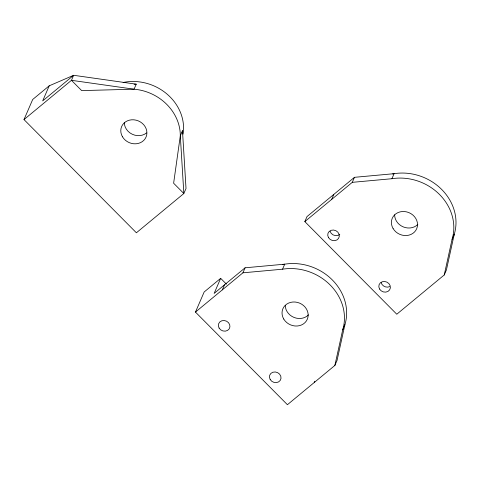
<?xml version="1.0" encoding="UTF-8"?>
<svg xmlns="http://www.w3.org/2000/svg" width="480" height="480" viewBox="0 0 480 480"><rect width="100%" height="100%" fill="white"/><g stroke="black" fill="none" stroke-linecap="round" stroke-linejoin="round"><path stroke-width="0.72" d="M182.154 132.924L182.484 130.746L180.306 135.768L173.628 183.228L183.846 193.524L136.386 232.788L24 119.58L32.7 99.48L49.206 85.824L73.638 75.294L136.248 84.174L134.07 89.196L81.678 90.606L71.46 80.316L73.638 75.294L42.684 100.902L49.206 85.824M334.872 365.442L342.714 329.802L344.886 324.774L337.05 360.42L334.872 365.442L287.412 404.706L195.462 312.084L204.162 291.984L220.668 278.328L226.446 284.154M444.24 274.962L452.082 239.322L454.254 234.294L446.418 269.934L444.24 274.962L396.78 314.226L304.83 221.604L307.002 216.582L354.468 177.318L394.086 173.688L391.914 178.716L352.29 182.34L304.83 221.604M220.668 278.328L214.146 293.406L245.1 267.798L284.724 264.174L282.546 269.196L242.922 272.82L195.462 312.084M222.288 289.89L224.46 284.868M242.922 272.82L245.1 267.798M331.656 199.41L333.828 194.388M352.29 182.34L354.468 177.318M314.238 382.512L314.784 381.258M24 119.58L71.46 80.316L134.07 89.196A47.274 41.892 23.4 0 1 180.306 135.768L183.846 193.524L186.018 188.496L182.484 130.746M134.124 84.246L136.248 84.174M282.546 269.196A50.226 44.508 23.4 0 1 342.714 329.802M391.914 178.716A50.226 44.508 23.4 0 1 452.082 239.322M417.834 224.4A13.296 11.784 23.4 0 1 403.296 226.914A13.296 11.784 23.4 0 1 394.65 214.872M308.466 314.88A13.296 11.784 23.4 0 1 293.928 317.394A13.296 11.784 23.4 0 1 285.282 305.358M389.658 286.65A5.91 5.238 23.4 0 1 381.156 282.69M339.78 234.45A5.91 5.238 23.4 0 1 330.072 231.234M282.54 264.57A50.226 44.508 23.4 0 1 332.112 279.726A50.226 44.508 23.4 0 1 344.442 326.154M392.634 173.946A50.226 44.508 23.4 0 1 442.026 189.804A50.226 44.508 23.4 0 1 453.564 236.358M146.574 132.894A13.296 11.784 23.4 0 1 132.318 134.274A13.296 11.784 23.4 0 1 124.308 122.514M123.12 82.482A47.274 41.892 23.4 0 1 183.084 134.124M283.74 319.032A13.296 11.784 23.4 0 0 306.372 320.97A13.296 11.784 23.4 0 0 295.152 302.028A13.296 11.784 23.4 0 0 283.74 319.032M270.192 379.53A5.91 5.238 23.4 0 0 280.248 380.388A5.91 5.238 23.4 0 0 275.262 371.97A5.91 5.238 23.4 0 0 270.192 379.53M219.108 328.074A5.91 5.238 23.4 0 0 229.164 328.932A5.91 5.238 23.4 0 0 224.178 320.514A5.91 5.238 23.4 0 0 219.108 328.074M393.108 228.552A13.296 11.784 23.4 0 0 415.74 230.49A13.296 11.784 23.4 0 0 404.52 211.548A13.296 11.784 23.4 0 0 393.108 228.552M379.56 289.05A5.91 5.238 23.4 0 0 389.616 289.908A5.91 5.238 23.4 0 0 384.63 281.49A5.91 5.238 23.4 0 0 379.56 289.05M328.476 237.594A5.91 5.238 23.4 0 0 338.532 238.452A5.91 5.238 23.4 0 0 333.546 230.034A5.91 5.238 23.4 0 0 328.476 237.594M122.496 136.818A13.296 11.784 23.4 0 0 145.128 138.756A13.296 11.784 23.4 0 0 133.908 119.814A13.296 11.784 23.4 0 0 122.496 136.818"/></g></svg>
